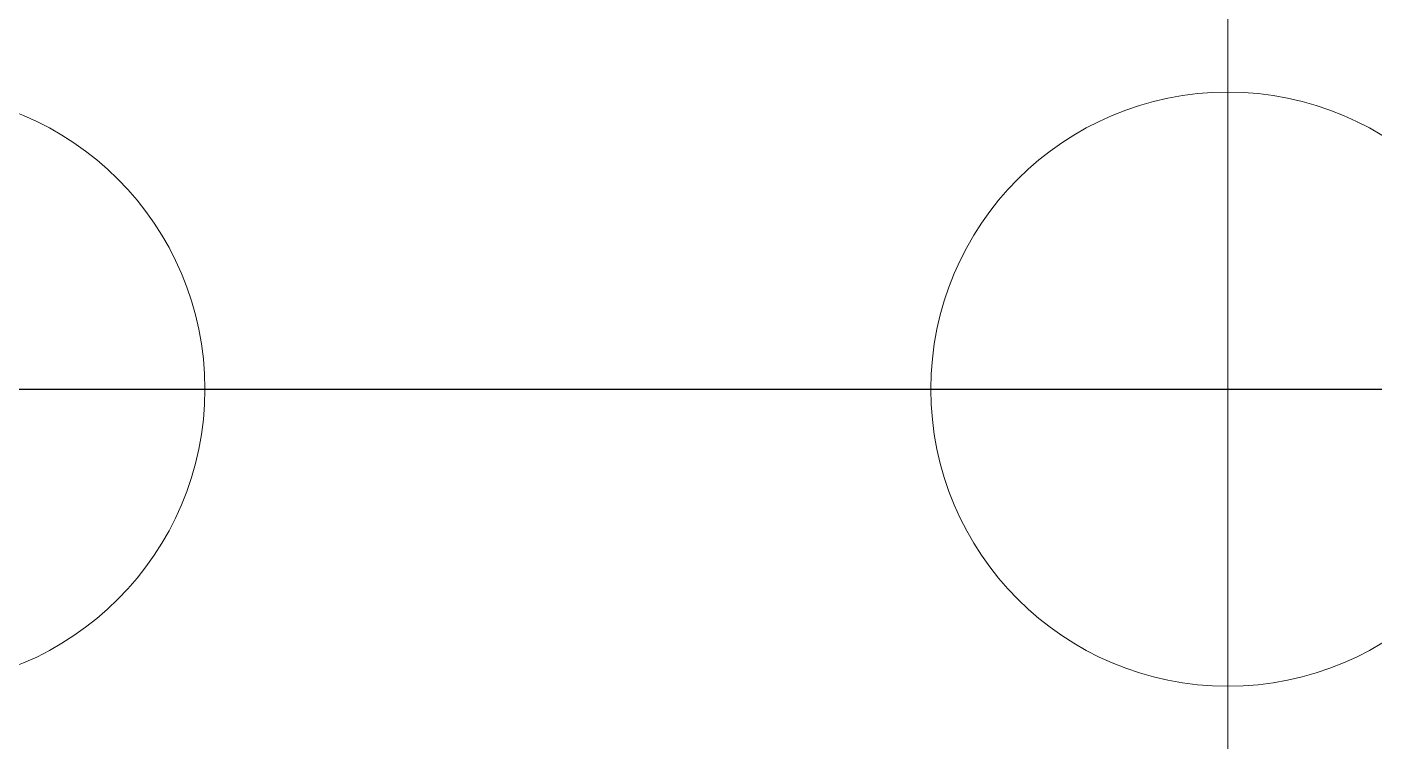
# Model space of a CAD drawing. Header units: millimetres. Extents: x 0 to 59350, y 0 to 29700.
# Drawn here: x 18670 to 18721, y 7670.1 to 7697.1 of the extents above; entities that cross this region are included whole.
import ezdxf

# ---------------------------------------------------------------- set-up
doc = ezdxf.new("R2010")
doc.units = ezdxf.units.MM
doc.layers.add('Standard', color=7, linetype='Continuous', lineweight=25)

msp = doc.modelspace()

# ---------------------------------------------------------------- linework, layer by layer
at = {"layer": 'Standard', "color": 7, "linetype": 'Continuous', "lineweight": 18}
for q in [(18715.488, 7720.917), (18715.488, 7645.917)]:
    msp.add_line((18715.488, 7683.417), q, dxfattribs=at)
at = {"layer": 'Standard', "color": 7, "linetype": 'Continuous', "lineweight": -3}
for p, q in [((18665.488, 7683.417), (18715.488, 7683.417)), ((18715.488, 7683.417), (18752.988, 7683.417))]:
    msp.add_line(p, q, dxfattribs=at)
at = {"layer": 'Standard', "color": 7, "linetype": 'Continuous', "lineweight": 18}
for centre in [(18665.488, 7683.417), (18715.488, 7683.417)]:
    msp.add_circle(centre, 11.25, dxfattribs=at)

doc.saveas('drawing.dxf')
